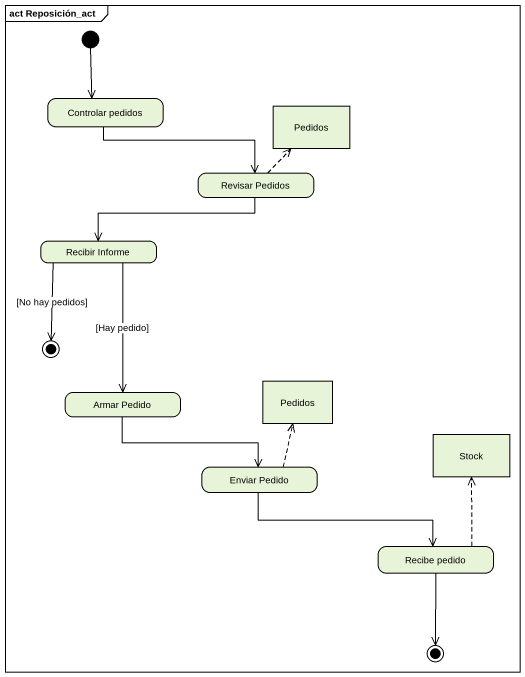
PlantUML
@startuml
mainframe act Reposición_act
hide empty description
state "Controlar pedidos" as Controlar_pedidos
state Pedidos <<object>>
state "Revisar Pedidos" as Revisar_Pedidos
state "Recibir Informe" as Recibir_Informe
state final1 <<end>>
state "Armar Pedido" as Armar_Pedido
state "Pedidos" as Pedidos_2 <<object>>
state Stock <<object>>
state "Enviar Pedido" as Enviar_Pedido
state "Recibe pedido" as Recibe_pedido
state final2 <<end>>
[*] --> Controlar_pedidos
Controlar_pedidos -right-> Revisar_Pedidos
Revisar_Pedidos -up[dashed]-> Pedidos
Revisar_Pedidos -left-> Recibir_Informe
Recibir_Informe --> final1 : [No hay pedidos]
Recibir_Informe --> Armar_Pedido : [Hay pedido]
Armar_Pedido -right-> Enviar_Pedido
Enviar_Pedido -up[dashed]-> Pedidos_2
Enviar_Pedido -right-> Recibe_pedido
Recibe_pedido -up[dashed]-> Stock
Recibe_pedido --> final2
@enduml
